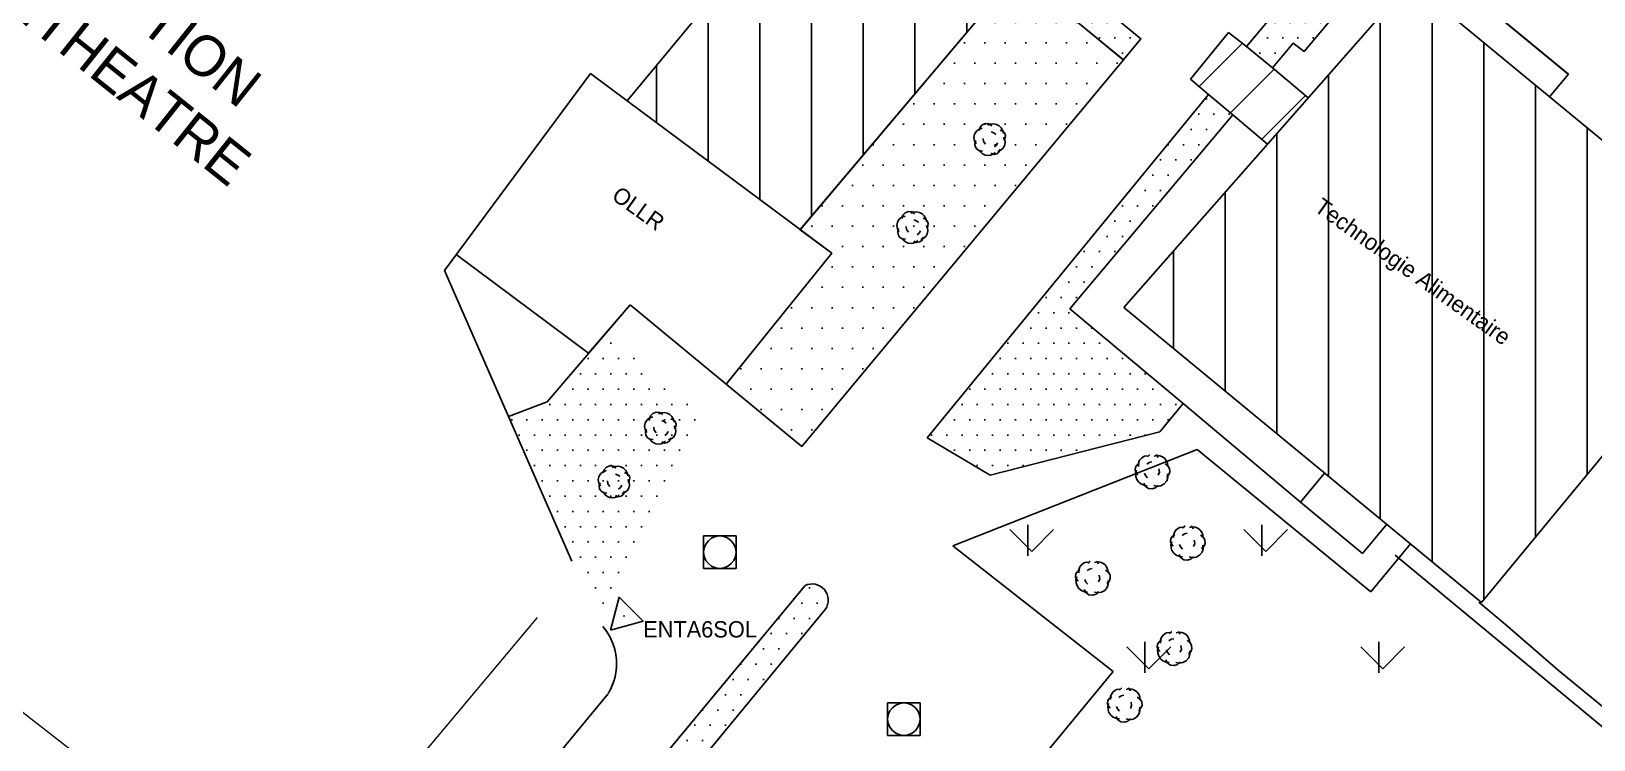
# Model space of a CAD drawing. Header units: metres. Extents: x 64 to 796628, y 142 to 671743.
# Drawn here: x 364321.4 to 364417.4, y 376009.7 to 376053.2 of the extents above; entities that cross this region are included whole.
import ezdxf

# ---------------------------------------------------------------- set-up
doc = ezdxf.new("R2010")
doc.units = ezdxf.units.M
doc.header["$LTSCALE"] = 2
doc.linetypes.add('ACAD_ISO02W100', pattern=[15, 12, -3])
doc.linetypes.add('UNE_LIGNE_CONTINUE', pattern=[0])
doc.layers.add('allee', color=7, linetype='ACAD_ISO02W100', lineweight=25)
for name, color, linetype in [('ARBRE', 3, 'UNE_LIGNE_CONTINUE'), ('Batiments', 1, 'Continuous'), ('Batimment', 10, 'Continuous'), ('construction', 1, 'Continuous'), ('MUR', 7, 'UNE_LIGNE_CONTINUE'), ('piste', 7, 'ACAD_ISO02W100'), ('point topographique', 7, 'Continuous'), ('regard', 7, 'Continuous'), ('toponymie', 7, 'Continuous'), ('vegetation', 94, 'Continuous')]:
    doc.layers.add(name, color=color, linetype=linetype)
pattern_1 = [(0, (0, 0), (0.46875, 0.9375), [0, -0.9375])]

# ---------------------------------------------------------------- blocks, each defined once
blk = doc.blocks.new('053')
at = {"color": 0}
for p, q in [((-0.5, -0.5), (-0.5, 0.5)), ((-0.5, 0.5), (0.5, 0.5)), ((-0.25, 0.43), (-0.13, 0.48)), ((-0.13, 0.48), (0, 0.5)), ((0, 0.5), (0.13, 0.48)), ((0.13, 0.48), (0.25, 0.43)), ((0.5, 0.5), (0.5, -0.5)), ((-0.5, 0), (-0.48, 0.13)), ((-0.48, -0.13), (-0.5, 0)), ((-0.48, 0.13), (-0.43, 0.25)), ((-0.43, 0.25), (-0.35, 0.35)), ((-0.35, 0.35), (-0.25, 0.43)), ((0.25, 0.43), (0.35, 0.35)), ((0.35, 0.35), (0.43, 0.25)), ((0.43, 0.25), (0.48, 0.13)), ((0.48, 0.13), (0.5, 0)), ((0.5, 0), (0.48, -0.13)), ((-0.43, -0.25), (-0.48, -0.13)), ((-0.35, -0.35), (-0.43, -0.25)), ((-0.25, -0.43), (-0.35, -0.35)), ((-0.13, -0.48), (-0.25, -0.43)), ((0.25, -0.43), (0.13, -0.48)), ((0.35, -0.35), (0.25, -0.43)), ((0.43, -0.25), (0.35, -0.35)), ((0.48, -0.13), (0.43, -0.25)), ((0.5, -0.5), (-0.5, -0.5)), ((0, -0.5), (-0.13, -0.48)), ((0.13, -0.48), (0, -0.5))]:
    blk.add_line(p, q, dxfattribs=at)
blk = doc.blocks.new('019')
at = {"color": 0}
for p, q in [((-0.23, 0.44), (-0.13, 0.48)), ((-0.13, 0.48), (-0.03, 0.47)), ((-0.49, 0.05), (-0.47, 0.16)), ((-0.47, -0.05), (-0.49, 0.05)), ((-0.47, 0.16), (-0.41, 0.25)), ((-0.41, 0.25), (-0.33, 0.31)), ((-0.33, 0.27), (-0.3, 0.37)), ((-0.33, 0.31), (-0.23, 0.34)), ((-0.3, 0.37), (-0.23, 0.44)), ((-0.19, -0.07), (-0.2, 0.02)), ((-0.06, 0.43), (0.02, 0.46)), ((-0.03, 0.47), (0.06, 0.41)), ((0.02, 0.46), (0.12, 0.47)), ((0.04, 0.23), (0.12, 0.2)), ((0.12, 0.47), (0.21, 0.45)), ((0.12, 0.2), (0.18, 0.15)), ((0.21, 0.45), (0.29, 0.41)), ((0.29, 0.41), (0.35, 0.35)), ((0.32, 0.28), (0.39, 0.25)), ((0.35, 0.35), (0.4, 0.27)), ((0.39, 0.25), (0.45, 0.2)), ((0.4, 0.27), (0.42, 0.18)), ((0.42, 0.06), (0.46, -0.02)), ((0.47, 0.04), (0.43, -0.03)), ((0.45, 0.2), (0.48, 0.12)), ((0.48, 0.12), (0.47, 0.04)), ((-0.42, -0.14), (-0.47, -0.05)), ((-0.46, -0.13), (-0.43, -0.04)), ((-0.45, -0.22), (-0.46, -0.13)), ((-0.4, -0.3), (-0.45, -0.22)), ((-0.32, -0.35), (-0.4, -0.3)), ((-0.28, -0.4), (-0.32, -0.33)), ((-0.22, -0.36), (-0.32, -0.35)), ((-0.22, -0.45), (-0.28, -0.4)), ((-0.14, -0.49), (-0.22, -0.45)), ((-0.13, -0.15), (-0.19, -0.07)), ((0.1, -0.46), (0.02, -0.49)), ((0.13, -0.47), (0.04, -0.43)), ((0.16, -0.41), (0.1, -0.46)), ((0.22, -0.45), (0.13, -0.47)), ((0.2, -0.18), (0.14, -0.23)), ((0.24, -0.11), (0.2, -0.18)), ((0.29, -0.39), (0.22, -0.45)), ((0.33, -0.33), (0.25, -0.37)), ((0.32, -0.3), (0.29, -0.39)), ((0.4, -0.28), (0.33, -0.33)), ((0.45, -0.2), (0.4, -0.28)), ((0.47, -0.11), (0.45, -0.2)), ((0.46, -0.02), (0.47, -0.11)), ((-0.06, -0.5), (-0.14, -0.49)), ((0.02, -0.49), (-0.06, -0.5))]:
    blk.add_line(p, q, dxfattribs=at)
blk = doc.blocks.new('A$C217B39ED')
at = {"layer": 'point topographique', "color": 0}
blk.add_lwpolyline([(0, 0), (2.004, 0.544), (0.531, 2.007)], close=True, dxfattribs=at)
blk = doc.blocks.new('A$C0C810992')
at = {"layer": 'point topographique', "color": 0, "lineweight": 13, "ltscale": 0.13}
blk.add_blockref('A$C217B39ED', (-0.833, -0.858), dxfattribs=at)

msp = doc.modelspace()

# ---------------------------------------------------------------- hatches: boundary and pattern name
at = {"layer": 'Batimment', "ltscale": 0.001}
h = msp.add_hatch(dxfattribs=at)
h.set_pattern_fill('ANSI31', color=256, scale=20, style=0)
h.set_pattern_definition([(45, (0, 0), (-1.767766953, 1.767766953), [])])
h.paths.add_polyline_path([(364396.067, 376052.286), (364394.965, 376053.145), (364392.63, 376050.269), (364393.728, 376049.34), (364395.222, 376048.075), (364397.342, 376046.279), (364399.852, 376049.129), (364397.652, 376050.964)])
h.paths.add_polyline_path([(364397.321, 376050.527), (364399.154, 376050.527), (364399.154, 376049.027), (364397.321, 376049.027)], flags=24)
at = {"layer": 'construction'}
h = msp.add_hatch(dxfattribs=at)
h.set_pattern_fill('ANSI31', color=256, angle=45, style=0)
h.paths.add_polyline_path([(364406.113, 376056.24), (364388.521, 376036.26), (364410.498, 376018.155), (364427.415, 376038.69)])
h.paths.add_polyline_path([(364368.661, 376041.038), (364381.982, 376056.822), (364371.648, 376065.383), (364369.415, 376062.687), (364358.024, 376048.939)])
h.paths.add_polyline_path([(364384.401, 375947.667), (364400.297, 375966.534), (364403.519, 375970.358), (364398.93, 375974.224), (364396.636, 375976.157), (364395.283, 375974.551), (364390.771, 375978.353), (364391.415, 375979.117), (364383.668, 375985.645), (364375.949, 375976.483), (364380.848, 375972.355), (364377.808, 375968.263), (364372.386, 375972.29), (364364.594, 375963.064), (364372.336, 375956.525), (364372.982, 375957.289)])
h.paths.add_polyline_path([(364380.186, 375892.223), (364388.418, 375903.306), (364364.495, 375921.075), (364361.257, 375916.716), (364356.44, 375920.293), (364359.678, 375924.652), (364343.803, 375936.443), (364335.653, 375926.387), (364351.446, 375913.569), (364355.34, 375918.812), (364360.156, 375915.234), (364356.263, 375909.992)])
h.paths.add_polyline_path([(364331.463, 375876.975), (364344.178, 375894.095), (364325.654, 375907.853), (364311.73, 375890.715), (364313.647, 375889.291), (364311.124, 375885.894), (364309.69, 375886.997), (364304.017, 375879.921), (364308.849, 375876.332), (364317.197, 375887.571)])
h.paths.add_polyline_path([(364400.672, 376043.396), (364417.082, 376031.674), (364416.017, 376030.182), (364399.606, 376041.904)], flags=24)
h.paths.add_polyline_path([(364406.346, 376057.014), (364408.18, 376057.014), (364408.18, 376055.514), (364406.346, 376055.514)], flags=9)
h.paths.add_polyline_path([(364368.369, 376056.978), (364373.794, 376053.103), (364372.729, 376051.612), (364367.304, 376055.486)], flags=24)
h.paths.add_polyline_path([(364380.769, 376056.712), (364382.602, 376056.712), (364382.602, 376055.212), (364380.769, 376055.212)], flags=9)
h.paths.add_polyline_path([(364369.84, 376065.668), (364371.673, 376065.668), (364371.673, 376064.168), (364369.84, 376064.168)], flags=9)
h.paths.add_polyline_path([(364367.385, 376043.252), (364369.552, 376043.252), (364369.552, 376041.752), (364367.385, 376041.752)], flags=24)
h.paths.add_polyline_path([(364382.322, 375969.032), (364387.34, 375965.448), (364386.468, 375964.227), (364381.45, 375967.811)], flags=24)
h.paths.add_polyline_path([(364371.561, 375972.114), (364373.728, 375972.114), (364373.728, 375970.614), (364371.561, 375970.614)], flags=25)
h.paths.add_polyline_path([(364364.21, 375914.285), (364383.197, 375900.723), (364382.132, 375899.231), (364363.144, 375912.793)], flags=24)
h.paths.add_polyline_path([(364344.369, 375928.707), (364353.049, 375922.507), (364351.983, 375921.016), (364343.303, 375927.215)], flags=24)
h.paths.add_polyline_path([(364336.536, 375927.886), (364337.702, 375927.886), (364337.702, 375926.386), (364336.536, 375926.386)], flags=25)
h.paths.add_polyline_path([(364322.94, 375899.836), (364337.723, 375889.277), (364336.658, 375887.785), (364321.875, 375898.344)], flags=24)
h.paths.add_polyline_path([(364324.024, 375895.604), (364332.839, 375889.307), (364331.968, 375888.086), (364323.152, 375894.383)], flags=24)
h.paths.add_polyline_path([(364311.638, 375886.576), (364313.805, 375886.576), (364313.805, 375885.076), (364311.638, 375885.076)], flags=24)
h.paths.add_polyline_path([(364326.241, 375907.987), (364328.408, 375907.987), (364328.408, 375906.487), (364326.241, 375906.487)], flags=9)
at = {"layer": 'vegetation', "ltscale": 0.001}
h = msp.add_hatch(dxfattribs=at)
h.set_pattern_fill('DOTS', color=256, scale=15, style=0)
h.set_pattern_definition(pattern_1)
h.paths.add_polyline_path([(364378.968, 376061.506), (364377.893, 376060.209), (364382.769, 376056.184), (364383.692, 376055.437), (364388.483, 376051.468), (364388.502, 376051.452), (364389.581, 376052.754)])
h.paths.add_polyline_path([(364383.718, 376055.875), (364385.718, 376055.875), (364385.718, 376054.375), (364383.718, 376054.375)], flags=8)
h.paths.add_polyline_path([(364383.718, 376055.875), (364385.718, 376055.875), (364385.718, 376054.375), (364383.718, 376054.375)], flags=24)
h = msp.add_hatch(dxfattribs=at)
h.set_pattern_fill('DOTS', color=256, scale=15, style=0)
h.set_pattern_definition(pattern_1)
h.paths.add_polyline_path([(364404.419, 376057.708), (364402.174, 376059.586), (364396.067, 376052.286), (364397.652, 376050.964), (364398.93, 376052.483), (364399.599, 376051.97)])
h.paths.add_polyline_path([(364403.469, 376057.675), (364405.636, 376057.675), (364405.636, 376056.175), (364403.469, 376056.175)], flags=9)
h.paths.add_polyline_path([(364401.482, 376059.339), (364403.649, 376059.339), (364403.649, 376057.839), (364401.482, 376057.839)], flags=25)
h.paths.add_polyline_path([(364395.518, 376053.908), (364397.351, 376053.908), (364397.351, 376052.408), (364395.518, 376052.408)], flags=9)
h = msp.add_hatch(dxfattribs=at)
h.set_pattern_fill('DOTS', color=256, scale=20, style=0)
h.set_pattern_definition([(0, (0, 0), (0.625, 1.25), [0, -1.25])])
h.paths.add_polyline_path([(364381.982, 376056.822), (364380.819, 376055.418), (364368.649, 376041.024), (364370.592, 376039.587), (364364.112, 376031.566), (364368.752, 376027.736), (364388.502, 376051.452), (364388.483, 376051.468)])
h.paths.add_polyline_path([(364363.417, 376033.104), (364365.417, 376033.104), (364365.417, 376031.604), (364363.417, 376031.604)], flags=9)
h.paths.add_polyline_path([(364383.718, 376055.875), (364385.718, 376055.875), (364385.718, 376054.375), (364383.718, 376054.375)], flags=25)
h.paths.add_polyline_path([(364380.769, 376056.712), (364382.602, 376056.712), (364382.602, 376055.212), (364380.769, 376055.212)], flags=25)
h.paths.add_polyline_path([(364369.642, 376034.956), (364372.475, 376034.956), (364372.475, 376033.456), (364369.642, 376033.456)], flags=24)
h.paths.add_polyline_path([(364369.759, 376041.45), (364371.926, 376041.45), (364371.926, 376039.95), (364369.759, 376039.95)], flags=24)
at = {"layer": 'vegetation', "ltscale": 15}
h = msp.add_hatch(dxfattribs=at)
h.set_pattern_fill('DOTS', color=256, scale=15, style=0)
h.set_pattern_definition(pattern_1)
h.paths.add_polyline_path([(364376.449, 376028.259), (364380.311, 376025.984), (364390.732, 376028.633), (364392.163, 376030.37), (364385.218, 376036.181), (364395.222, 376048.075), (364393.728, 376049.34)])
at = {"layer": 'vegetation', "ltscale": 0.001}
h = msp.add_hatch(dxfattribs=at)
h.set_pattern_fill('DOTS', color=256, scale=15, style=0)
h.set_pattern_definition(pattern_1)
edge = h.paths.add_edge_path()
edge.add_line((364356.835, 376034.766), (364363.005, 376029.146))
edge.add_line((364363.005, 376029.146), (364356.535, 376016.69))
edge.add_line((364356.535, 376016.69), (364354.589, 376020.793))
edge.add_line((364354.589, 376020.793), (364350.741, 376029.565))
edge.add_line((364350.741, 376029.565), (364353.118, 376030.481))
edge.add_line((364353.118, 376030.481), (364356.806, 376034.792))
h = msp.add_hatch(dxfattribs=at)
h.set_pattern_fill('DOTS', color=256, scale=15, style=0)
h.set_pattern_definition(pattern_1)
h.paths.add_polyline_path([(364370.196, 376017.741, 0.778348), (364368.953, 376019.198), (364358.226, 376006.262), (364358.324, 376006.164), (364358.424, 376006.004), (364358.439, 376005.934), (364358.524, 376005.864), (364358.584, 376005.704), (364358.564, 376005.544), (364358.521, 376005.469), (364358.544, 376005.424), (364358.564, 376005.244), (364358.524, 376005.064), (364358.424, 376004.904), (364358.284, 376004.804), (364358.236, 376004.78), (364358.204, 376004.684), (364358.064, 376004.564), (364357.884, 376004.524), (364357.832, 376004.547), (364357.664, 376004.484), (364357.504, 376004.464), (364357.344, 376004.484), (364357.184, 376004.564), (364357.064, 376004.664), (364357.008, 376004.762), (364356.984, 376004.764), (364356.077, 376003.671), (364356.072, 376003.653), (364356.212, 376003.793), (364356.412, 376003.873), (364356.612, 376003.853), (364356.667, 376003.816), (364356.712, 376003.833), (364356.912, 376003.853), (364357.092, 376003.813), (364357.252, 376003.733), (364357.372, 376003.613), (364357.472, 376003.453), (364357.487, 376003.384), (364357.572, 376003.313), (364357.632, 376003.153), (364357.612, 376002.993), (364357.569, 376002.919), (364357.592, 376002.873), (364357.612, 376002.693), (364357.572, 376002.513), (364357.472, 376002.353), (364357.332, 376002.253), (364357.284, 376002.229), (364357.252, 376002.133), (364357.112, 376002.013), (364356.932, 376001.973), (364356.88, 376001.996), (364356.712, 376001.933), (364356.552, 376001.913), (364356.392, 376001.933), (364356.232, 376002.013), (364356.112, 376002.113), (364356.056, 376002.211), (364356.032, 376002.213), (364355.872, 376002.313), (364355.772, 376002.473), (364355.752, 376002.653), (364355.778, 376002.731), (364355.732, 376002.813), (364355.692, 376003.013), (364355.737, 376003.261), (364345.17, 375990.518), (364346.527, 375990.518), (364346.527, 375989.063)])

# ---------------------------------------------------------------- linework, layer by layer
at = {"ltscale": 0.001}
for p, q in [((364403.239, 376060.942), (364415.82, 376050.577)), ((364403.239, 376060.942), (364415.82, 376050.577)), ((364403.248, 376060.945), (364415.829, 376050.581)), ((364396.067, 376052.286), (364402.124, 376059.526)), ((364396.067, 376052.286), (364402.124, 376059.526)), ((364399.599, 376051.97), (364404.419, 376057.708)), ((364399.599, 376051.97), (364404.419, 376057.708)), ((364389.581, 376052.754), (364388.486, 376051.433)), ((364397.652, 376050.964), (364396.067, 376052.286)), ((364397.652, 376050.964), (364396.067, 376052.286)), ((364398.93, 376052.483), (364397.652, 376050.964)), ((364398.93, 376052.483), (364397.652, 376050.964)), ((364398.93, 376052.483), (364399.599, 376051.97)), ((364398.93, 376052.483), (364399.599, 376051.97)), ((364346.804, 376038.541), (364355.77, 376050.613)), ((364346.804, 376038.541), (364355.77, 376050.613)), ((364355.77, 376050.613), (364358.024, 376048.939)), ((364355.77, 376050.613), (364358.024, 376048.939)), ((364414.666, 376049.193), (364415.829, 376050.581)), ((364393.728, 376049.34), (364376.449, 376028.259)), ((364393.728, 376049.34), (364376.449, 376028.259)), ((364392.752, 376045.138), (364395.222, 376048.075)), ((364392.752, 376045.138), (364395.222, 376048.075)), ((364370.592, 376039.587), (364368.649, 376041.024)), ((364355.663, 376033.456), (364347.52, 376039.505)), ((364364.112, 376031.566), (364370.592, 376039.587)), ((364346.804, 376038.541), (364350.741, 376029.565)), ((364346.804, 376038.541), (364350.741, 376029.565)), ((364358.211, 376036.435), (364353.118, 376030.481)), ((364358.211, 376036.435), (364355.663, 376033.456)), ((364364.112, 376031.566), (364358.211, 376036.435)), ((364364.112, 376031.566), (364358.211, 376036.435)), ((364353.118, 376030.481), (364350.741, 376029.565)), ((364392.163, 376030.37), (364390.732, 376028.633)), ((364392.163, 376030.37), (364390.732, 376028.633)), ((364392.163, 376030.37), (364399.384, 376024.326)), ((364392.163, 376030.37), (364399.384, 376024.326)), ((364350.741, 376029.565), (364354.627, 376020.707)), ((364350.741, 376029.565), (364354.627, 376020.707)), ((364376.449, 376028.259), (364380.311, 376025.984)), ((364376.449, 376028.259), (364380.311, 376025.984)), ((364380.311, 376025.984), (364390.732, 376028.633)), ((364380.311, 376025.984), (364390.732, 376028.633)), ((364378.03, 376021.631), (364393.032, 376027.551)), ((364378.03, 376021.631), (364393.032, 376027.551)), ((364393.032, 376027.551), (364403.697, 376018.815)), ((364399.384, 376024.326), (364400.849, 376026.104)), ((364399.384, 376024.326), (364400.849, 376026.104)), ((364399.384, 376024.326), (364403.189, 376021.163)), ((364399.384, 376024.326), (364403.189, 376021.163)), ((364403.189, 376021.163), (364404.668, 376022.958)), ((364403.189, 376021.163), (364404.668, 376022.958)), ((364378.03, 376021.631), (364387.883, 376013.92)), ((364378.03, 376021.631), (364387.883, 376013.92)), ((364403.697, 376018.815), (364406.123, 376021.759)), ((364403.697, 376018.815), (364406.123, 376021.759)), ((364342.692, 375987.53), (364368.953, 376019.198)), ((364344.303, 375986.369), (364370.196, 376017.741)), ((364344.303, 375986.369), (364370.196, 376017.741)), ((364362.41, 375983.204), (364387.883, 376013.92)), ((364362.41, 375983.204), (364387.883, 376013.92))]:
    msp.add_line(p, q, dxfattribs=at)
at = {"color": 0, "linetype": 'ACAD_ISO02W100', "lineweight": 13}
for p, q in [((364284.961, 376039.349), (364337.093, 375998.865)), ((364337.093, 375998.865), (364354.283, 376019.337))]:
    msp.add_line(p, q, dxfattribs=at)
msp.add_line((364304.219, 375948.968), (364356.824, 376012.506))
at = {"ltscale": 0.001}
for points in [[(364395.222, 376048.075), (364385.218, 376036.181), (364392.163, 376030.37)], [(364368.661, 376041.038), (364370.592, 376039.587), (364364.112, 376031.566)]]:
    msp.add_lwpolyline(points, dxfattribs=at)
for centre, radius, start, end in [((364369.39, 376018.312), 0.988, 324.66742, 116.2487), ((364369.39, 376018.312), 0.988, 324.66742, 116.2487), ((364353.888, 376014.411), 3.493, 328.34859, 40.72708)]:
    msp.add_arc(centre, radius, start, end, dxfattribs=at)
for p in [(364357.84, 376017.33), (364356.824, 376012.506), (364356.824, 376012.506)]:
    msp.add_point(p)
at = {"layer": 'allee'}
msp.add_lwpolyline([(364415.82, 376050.577), (364403.239, 376060.942), (364406.286, 376058.432), (364409.652, 376062.518), (364405.28, 376066.12), (364414.671, 376077.379)], dxfattribs=at)
at = {"layer": 'ARBRE'}
for p, q in [((364389.425, 376026.707), (364389.496, 376026.888)), ((364389.496, 376026.888), (364389.624, 376027.04)), ((364389.624, 376027.04), (364389.799, 376027.142)), ((364389.799, 376027.142), (364389.983, 376027.167)), ((364389.972, 376027.099), (364390.119, 376027.241)), ((364390.387, 376027.148), (364390.551, 376027.183)), ((364390.504, 376027.232), (364390.635, 376027.066)), ((364390.551, 376027.183), (364390.733, 376027.16)), ((364390.733, 376027.16), (364390.895, 376027.099)), ((364390.895, 376027.099), (364391.038, 376027)), ((364391.038, 376027), (364391.15, 376026.843)), ((364391.15, 376026.843), (364391.214, 376026.688)), ((364389.223, 376026.278), (364389.246, 376026.461)), ((364389.287, 376026.123), (364389.223, 376026.278)), ((364389.246, 376026.461), (364389.345, 376026.603)), ((364389.248, 376026.095), (364389.3, 376026.286)), ((364389.263, 376025.893), (364389.248, 376026.095)), ((364389.317, 376025.718), (364389.263, 376025.893)), ((364389.39, 376025.996), (364389.287, 376026.123)), ((364389.345, 376026.603), (364389.492, 376026.696)), ((364389.42, 376026.515), (364389.425, 376026.707)), ((364389.851, 376025.947), (364389.787, 376026.103)), ((364389.973, 376025.81), (364389.851, 376025.947)), ((364389.933, 376026.658), (364390.08, 376026.751)), ((364390.08, 376026.751), (364390.244, 376026.786)), ((364390.712, 376026.15), (364390.64, 376025.969)), ((364390.678, 376026.363), (364390.712, 376026.15)), ((364391.06, 376026.672), (364391.24, 376026.553)), ((364391.286, 376025.994), (364391.138, 376025.853)), ((364391.214, 376026.688), (364391.22, 376026.515)), ((364391.219, 376026.053), (364391.224, 376025.831)), ((364391.24, 376026.553), (364391.342, 376026.377)), ((364391.357, 376026.175), (364391.286, 376025.994)), ((364391.342, 376026.377), (364391.357, 376026.175)), ((364389.429, 376025.562), (364389.317, 376025.718)), ((364389.58, 376025.434), (364389.429, 376025.562)), ((364389.78, 376025.352), (364389.58, 376025.434)), ((364389.866, 376025.283), (364389.754, 376025.488)), ((364389.963, 376025.329), (364389.78, 376025.352)), ((364390.046, 376025.164), (364389.866, 376025.283)), ((364390.276, 376025.14), (364390.046, 376025.164)), ((364390.48, 376025.203), (364390.276, 376025.14)), ((364390.597, 376025.287), (364390.377, 376025.33)), ((364390.637, 376025.363), (364390.48, 376025.203)), ((364390.809, 376025.321), (364390.597, 376025.287)), ((364391.014, 376025.432), (364390.809, 376025.321)), ((364391.162, 376025.621), (364391.014, 376025.432)), ((364391.224, 376025.831), (364391.162, 376025.621)), ((364391.389, 376021.902), (364391.412, 376022.085)), ((364391.412, 376022.085), (364391.512, 376022.227)), ((364391.512, 376022.227), (364391.658, 376022.32)), ((364391.587, 376022.139), (364391.591, 376022.331)), ((364391.591, 376022.331), (364391.662, 376022.512)), ((364391.662, 376022.512), (364391.79, 376022.664)), ((364391.79, 376022.664), (364391.966, 376022.766)), ((364391.966, 376022.766), (364392.149, 376022.791)), ((364392.1, 376022.282), (364392.246, 376022.375)), ((364392.138, 376022.723), (364392.285, 376022.865)), ((364392.246, 376022.375), (364392.41, 376022.41)), ((364392.553, 376022.772), (364392.717, 376022.807)), ((364392.67, 376022.856), (364392.801, 376022.69)), ((364392.717, 376022.807), (364392.899, 376022.784)), ((364392.899, 376022.784), (364393.062, 376022.723)), ((364393.062, 376022.723), (364393.204, 376022.624)), ((364393.204, 376022.624), (364393.316, 376022.467)), ((364393.226, 376022.296), (364393.406, 376022.177)), ((364393.316, 376022.467), (364393.38, 376022.312)), ((364393.38, 376022.312), (364393.386, 376022.139)), ((364393.406, 376022.177), (364393.508, 376022.001)), ((364391.453, 376021.747), (364391.389, 376021.902)), ((364391.414, 376021.719), (364391.466, 376021.91)), ((364391.429, 376021.517), (364391.414, 376021.719)), ((364391.483, 376021.342), (364391.429, 376021.517)), ((364391.556, 376021.62), (364391.453, 376021.747)), ((364391.595, 376021.186), (364391.483, 376021.342)), ((364391.746, 376021.058), (364391.595, 376021.186)), ((364392.032, 376020.907), (364391.921, 376021.112)), ((364392.017, 376021.571), (364391.953, 376021.727)), ((364392.139, 376021.434), (364392.017, 376021.571)), ((364392.878, 376021.774), (364392.807, 376021.593)), ((364392.844, 376021.987), (364392.878, 376021.774)), ((364393.328, 376021.245), (364393.18, 376021.056)), ((364393.452, 376021.618), (364393.304, 376021.477)), ((364393.391, 376021.455), (364393.328, 376021.245)), ((364393.386, 376021.677), (364393.391, 376021.455)), ((364393.523, 376021.799), (364393.452, 376021.618)), ((364393.508, 376022.001), (364393.523, 376021.799)), ((364385.686, 376020.069), (364385.832, 376020.162)), ((364385.761, 376019.98), (364385.765, 376020.173)), ((364385.765, 376020.173), (364385.836, 376020.354)), ((364385.836, 376020.354), (364385.965, 376020.505)), ((364385.965, 376020.505), (364386.14, 376020.607)), ((364386.14, 376020.607), (364386.324, 376020.632)), ((364386.274, 376020.123), (364386.42, 376020.216)), ((364386.312, 376020.565), (364386.46, 376020.706)), ((364386.42, 376020.216), (364386.585, 376020.251)), ((364386.727, 376020.614), (364386.892, 376020.649)), ((364386.845, 376020.698), (364386.976, 376020.532)), ((364386.892, 376020.649), (364387.074, 376020.626)), ((364387.074, 376020.626), (364387.236, 376020.565)), ((364387.236, 376020.565), (364387.378, 376020.465)), ((364387.378, 376020.465), (364387.49, 376020.309)), ((364387.4, 376020.138), (364387.58, 376020.018)), ((364387.49, 376020.309), (364387.555, 376020.154)), ((364387.555, 376020.154), (364387.56, 376019.98)), ((364391.947, 376020.976), (364391.746, 376021.058)), ((364392.129, 376020.953), (364391.947, 376020.976)), ((364392.212, 376020.788), (364392.032, 376020.907)), ((364392.442, 376020.764), (364392.212, 376020.788)), ((364392.646, 376020.827), (364392.442, 376020.764)), ((364392.763, 376020.911), (364392.543, 376020.954)), ((364392.803, 376020.987), (364392.646, 376020.827)), ((364392.976, 376020.945), (364392.763, 376020.911)), ((364393.18, 376021.056), (364392.976, 376020.945)), ((364385.564, 376019.744), (364385.587, 376019.926)), ((364385.628, 376019.589), (364385.564, 376019.744)), ((364385.587, 376019.926), (364385.686, 376020.069)), ((364385.589, 376019.561), (364385.641, 376019.752)), ((364385.603, 376019.358), (364385.589, 376019.561)), ((364385.657, 376019.184), (364385.603, 376019.358)), ((364385.731, 376019.461), (364385.628, 376019.589)), ((364385.77, 376019.028), (364385.657, 376019.184)), ((364386.192, 376019.413), (364386.128, 376019.568)), ((364386.314, 376019.276), (364386.192, 376019.413)), ((364387.052, 376019.616), (364386.981, 376019.435)), ((364387.018, 376019.828), (364387.052, 376019.616)), ((364387.626, 376019.459), (364387.479, 376019.318)), ((364387.565, 376019.297), (364387.503, 376019.087)), ((364387.56, 376019.518), (364387.565, 376019.297)), ((364387.58, 376020.018), (364387.683, 376019.843)), ((364387.697, 376019.641), (364387.626, 376019.459)), ((364387.683, 376019.843), (364387.697, 376019.641)), ((364385.921, 376018.899), (364385.77, 376019.028)), ((364386.121, 376018.818), (364385.921, 376018.899)), ((364386.206, 376018.749), (364386.095, 376018.953)), ((364386.303, 376018.795), (364386.121, 376018.818)), ((364386.387, 376018.63), (364386.206, 376018.749)), ((364386.617, 376018.605), (364386.387, 376018.63)), ((364386.82, 376018.668), (364386.617, 376018.605)), ((364386.938, 376018.752), (364386.717, 376018.796)), ((364386.978, 376018.829), (364386.82, 376018.668)), ((364387.15, 376018.786), (364386.938, 376018.752)), ((364387.354, 376018.897), (364387.15, 376018.786)), ((364387.503, 376019.087), (364387.354, 376018.897)), ((364390.976, 376016.19), (364391.151, 376016.292)), ((364391.151, 376016.292), (364391.334, 376016.317)), ((364391.323, 376016.25), (364391.471, 376016.391)), ((364391.738, 376016.299), (364391.902, 376016.334)), ((364391.855, 376016.383), (364391.986, 376016.216)), ((364391.902, 376016.334), (364392.085, 376016.31)), ((364392.085, 376016.31), (364392.247, 376016.249)), ((364390.574, 376015.429), (364390.598, 376015.611)), ((364390.638, 376015.273), (364390.574, 376015.429)), ((364390.598, 376015.611), (364390.697, 376015.753)), ((364390.599, 376015.245), (364390.652, 376015.437)), ((364390.697, 376015.753), (364390.843, 376015.846)), ((364390.772, 376015.665), (364390.776, 376015.857)), ((364390.776, 376015.857), (364390.847, 376016.039)), ((364390.847, 376016.039), (364390.976, 376016.19)), ((364391.285, 376015.808), (364391.431, 376015.901)), ((364391.431, 376015.901), (364391.596, 376015.936)), ((364392.029, 376015.513), (364392.063, 376015.301)), ((364392.247, 376016.249), (364392.389, 376016.15)), ((364392.389, 376016.15), (364392.501, 376015.994)), ((364392.411, 376015.822), (364392.591, 376015.703)), ((364392.501, 376015.994), (364392.565, 376015.838)), ((364392.565, 376015.838), (364392.571, 376015.665)), ((364392.591, 376015.703), (364392.693, 376015.528)), ((364392.708, 376015.325), (364392.637, 376015.144)), ((364392.693, 376015.528), (364392.708, 376015.325)), ((364390.614, 376015.043), (364390.599, 376015.245)), ((364390.668, 376014.869), (364390.614, 376015.043)), ((364390.742, 376015.146), (364390.638, 376015.273)), ((364390.78, 376014.712), (364390.668, 376014.869)), ((364390.932, 376014.584), (364390.78, 376014.712)), ((364391.132, 376014.503), (364390.932, 376014.584)), ((364391.217, 376014.434), (364391.106, 376014.638)), ((364391.314, 376014.48), (364391.132, 376014.503)), ((364391.202, 376015.098), (364391.138, 376015.253)), ((364391.325, 376014.96), (364391.202, 376015.098)), ((364391.397, 376014.314), (364391.217, 376014.434)), ((364391.948, 376014.437), (364391.728, 376014.48)), ((364391.989, 376014.513), (364391.831, 376014.353)), ((364392.161, 376014.471), (364391.948, 376014.437)), ((364392.063, 376015.301), (364391.992, 376015.119)), ((364392.365, 376014.582), (364392.161, 376014.471)), ((364392.514, 376014.771), (364392.365, 376014.582)), ((364392.637, 376015.144), (364392.49, 376015.003)), ((364392.576, 376014.982), (364392.514, 376014.771)), ((364392.571, 376015.203), (364392.576, 376014.982)), ((364391.628, 376014.29), (364391.397, 376014.314)), ((364391.831, 376014.353), (364391.628, 376014.29)), ((364387.718, 376012.391), (364387.789, 376012.572)), ((364387.789, 376012.572), (364387.917, 376012.723)), ((364387.917, 376012.723), (364388.092, 376012.825)), ((364388.092, 376012.825), (364388.276, 376012.85)), ((364388.265, 376012.783), (364388.412, 376012.924)), ((364388.373, 376012.435), (364388.537, 376012.47)), ((364388.68, 376012.832), (364388.844, 376012.867)), ((364388.797, 376012.916), (364388.928, 376012.75)), ((364388.844, 376012.867), (364389.026, 376012.844)), ((364389.026, 376012.844), (364389.188, 376012.783)), ((364389.188, 376012.783), (364389.331, 376012.683)), ((364389.331, 376012.683), (364389.443, 376012.527)), ((364389.443, 376012.527), (364389.507, 376012.372)), ((364387.516, 376011.962), (364387.539, 376012.145)), ((364387.58, 376011.807), (364387.516, 376011.962)), ((364387.539, 376012.145), (364387.638, 376012.287)), ((364387.541, 376011.779), (364387.593, 376011.97)), ((364387.556, 376011.576), (364387.541, 376011.779)), ((364387.61, 376011.402), (364387.556, 376011.576)), ((364387.683, 376011.68), (364387.58, 376011.807)), ((364387.638, 376012.287), (364387.785, 376012.38)), ((364387.713, 376012.199), (364387.718, 376012.391)), ((364388.144, 376011.631), (364388.08, 376011.787)), ((364388.266, 376011.494), (364388.144, 376011.631)), ((364388.226, 376012.341), (364388.373, 376012.435)), ((364389.005, 376011.834), (364388.933, 376011.653)), ((364388.971, 376012.047), (364389.005, 376011.834)), ((364389.353, 376012.356), (364389.533, 376012.237)), ((364389.579, 376011.678), (364389.431, 376011.536)), ((364389.517, 376011.515), (364389.455, 376011.305)), ((364389.507, 376012.372), (364389.513, 376012.198)), ((364389.512, 376011.737), (364389.517, 376011.515)), ((364389.533, 376012.237), (364389.635, 376012.061)), ((364389.65, 376011.859), (364389.579, 376011.678)), ((364389.635, 376012.061), (364389.65, 376011.859)), ((364387.722, 376011.246), (364387.61, 376011.402)), ((364387.873, 376011.117), (364387.722, 376011.246)), ((364388.073, 376011.036), (364387.873, 376011.117)), ((364388.159, 376010.967), (364388.047, 376011.171)), ((364388.256, 376011.013), (364388.073, 376011.036)), ((364388.339, 376010.848), (364388.159, 376010.967)), ((364388.569, 376010.824), (364388.339, 376010.848)), ((364388.773, 376010.887), (364388.569, 376010.824)), ((364388.89, 376010.971), (364388.67, 376011.014)), ((364388.93, 376011.047), (364388.773, 376010.887)), ((364389.102, 376011.005), (364388.89, 376010.971)), ((364389.307, 376011.116), (364389.102, 376011.005)), ((364389.455, 376011.305), (364389.307, 376011.116))]:
    msp.add_line(p, q, dxfattribs=at)
at = {"layer": 'Batiments', "color": 1, "ltscale": 0.001}
msp.add_line((364358.024, 376048.939), (364369.415, 376062.687), dxfattribs=at)
at = {"layer": 'Batimment', "ltscale": 0.001}
for p, q in [((364358.024, 376048.939), (364369.415, 376062.687)), ((364406.113, 376056.24), (364388.521, 376036.26)), ((364427.415, 376038.69), (364406.113, 376056.24)), ((364394.965, 376053.145), (364392.63, 376050.269)), ((364396.067, 376052.286), (364394.965, 376053.145)), ((364397.652, 376050.964), (364396.067, 376052.286)), ((364397.652, 376050.964), (364399.852, 376049.129)), ((364393.728, 376049.34), (364392.63, 376050.269)), ((364368.661, 376041.038), (364358.024, 376048.939)), ((364393.728, 376049.34), (364395.222, 376048.075)), ((364395.222, 376048.075), (364397.342, 376046.279)), ((364410.498, 376018.155), (364427.415, 376038.69)), ((364410.498, 376018.155), (364388.521, 376036.26))]:
    msp.add_line(p, q, dxfattribs=at)
msp.add_lwpolyline([(364377.893, 376060.209), (364381.982, 376056.822), (364368.661, 376041.038)], dxfattribs=at)
at = {"layer": 'MUR'}
msp.add_line((364411.973, 376016.813), (364410.317, 376018.185), dxfattribs=at)
at = {"layer": 'piste'}
for p, q in [((364405.199, 376021.059), (364423.709, 376005.734)), ((364411.973, 376016.813), (364410.317, 376018.185)), ((364415.206, 376014), (364411.973, 376016.813)), ((364423.457, 376007.227), (364415.206, 376014))]:
    msp.add_line(p, q, dxfattribs=at)
at = {"layer": 'piste', "ltscale": 0.001}
msp.add_line((364342.692, 375987.53), (364368.953, 376019.198), dxfattribs=at)
msp.add_arc((364353.888, 376014.411), 3.493, 328.34859, 40.72708, dxfattribs=at)
at = {"layer": 'vegetation', "ltscale": 0.001}
for p, q in [((364382.872, 376021.284), (364381.525, 376022.631)), ((364382.624, 376021.028), (364382.624, 376022.933)), ((364382.872, 376021.284), (364384.219, 376022.631)), ((364397.241, 376021.284), (364395.894, 376022.631)), ((364396.992, 376021.028), (364396.992, 376022.933)), ((364397.241, 376021.284), (364398.588, 376022.631)), ((364390.057, 376014.1), (364388.71, 376015.447)), ((364389.808, 376013.844), (364389.808, 376015.749)), ((364390.057, 376014.1), (364391.404, 376015.447)), ((364404.425, 376014.1), (364403.078, 376015.447)), ((364404.177, 376013.844), (364404.177, 376015.749)), ((364404.425, 376014.1), (364405.772, 376015.447))]:
    msp.add_line(p, q, dxfattribs=at)
for points in [[(364388.483, 376051.468), (364377.893, 376060.209), (364378.968, 376061.506), (364389.581, 376052.754), (364388.502, 376051.452)], [(364397.652, 376050.964), (364396.067, 376052.286), (364402.174, 376059.586), (364404.419, 376057.708), (364399.599, 376051.97), (364398.93, 376052.483), (364397.652, 376050.964), (364396.067, 376052.286)], [(364388.502, 376051.452), (364368.752, 376027.736), (364364.112, 376031.566), (364370.592, 376039.587), (364368.649, 376041.024), (364381.982, 376056.822), (364388.502, 376051.452)]]:
    msp.add_lwpolyline(points, dxfattribs=at)

# ---------------------------------------------------------------- block references
at = {"layer": 'ARBRE', "xscale": 2, "yscale": 2, "zscale": 2}
for p in [(364380.299, 376046.583), (364375.561, 376041.183), (364360.071, 376028.873), (364360.071, 376028.873), (364357.227, 376025.582), (364357.227, 376025.582)]:
    msp.add_blockref('019', p, dxfattribs=at)
at = {"layer": 'point topographique', "color": 0, "lineweight": 13, "ltscale": 0.13}
msp.add_blockref('A$C0C810992', (364357.84, 376017.33), dxfattribs=at)
at = {"layer": 'regard', "xscale": 2, "yscale": 2, "zscale": 2}
for p in [(364363.718, 376021.246), (364375.025, 376011.008)]:
    msp.add_blockref('053', p, dxfattribs=at)

# ---------------------------------------------------------------- texts
at = {"color": 0, "lineweight": 13, "ltscale": 0.13, "insert": (364312.979, 376073.888), "char_height": 2.5, "width": 42.88183, "attachment_point": 1, "rotation": 321.41361}
msp.add_mtext("   TRAVEAUX\\PDE CONSTRUCTION\\PD'UN AMPHITHEATRE", dxfattribs=at)
at = {"layer": 'point topographique', "color": 0, "lineweight": 13, "ltscale": 0.13, "insert": (364359.011, 376017.016), "char_height": 1, "width": 13.488, "attachment_point": 1}
msp.add_mtext('ENTA6SOL', dxfattribs=at)
at = {"layer": 'toponymie', "ltscale": 0.001, "char_height": 1, "width": 312.18959, "attachment_point": 1, "rotation": 324.4634}
for s, insert in [('OLLR', (364357.592, 376043.764)), ('Technologie Alimentaire', (364400.73, 376043.047))]:
    msp.add_mtext(s, dxfattribs=dict(at, insert=insert))

doc.saveas('drawing.dxf')
